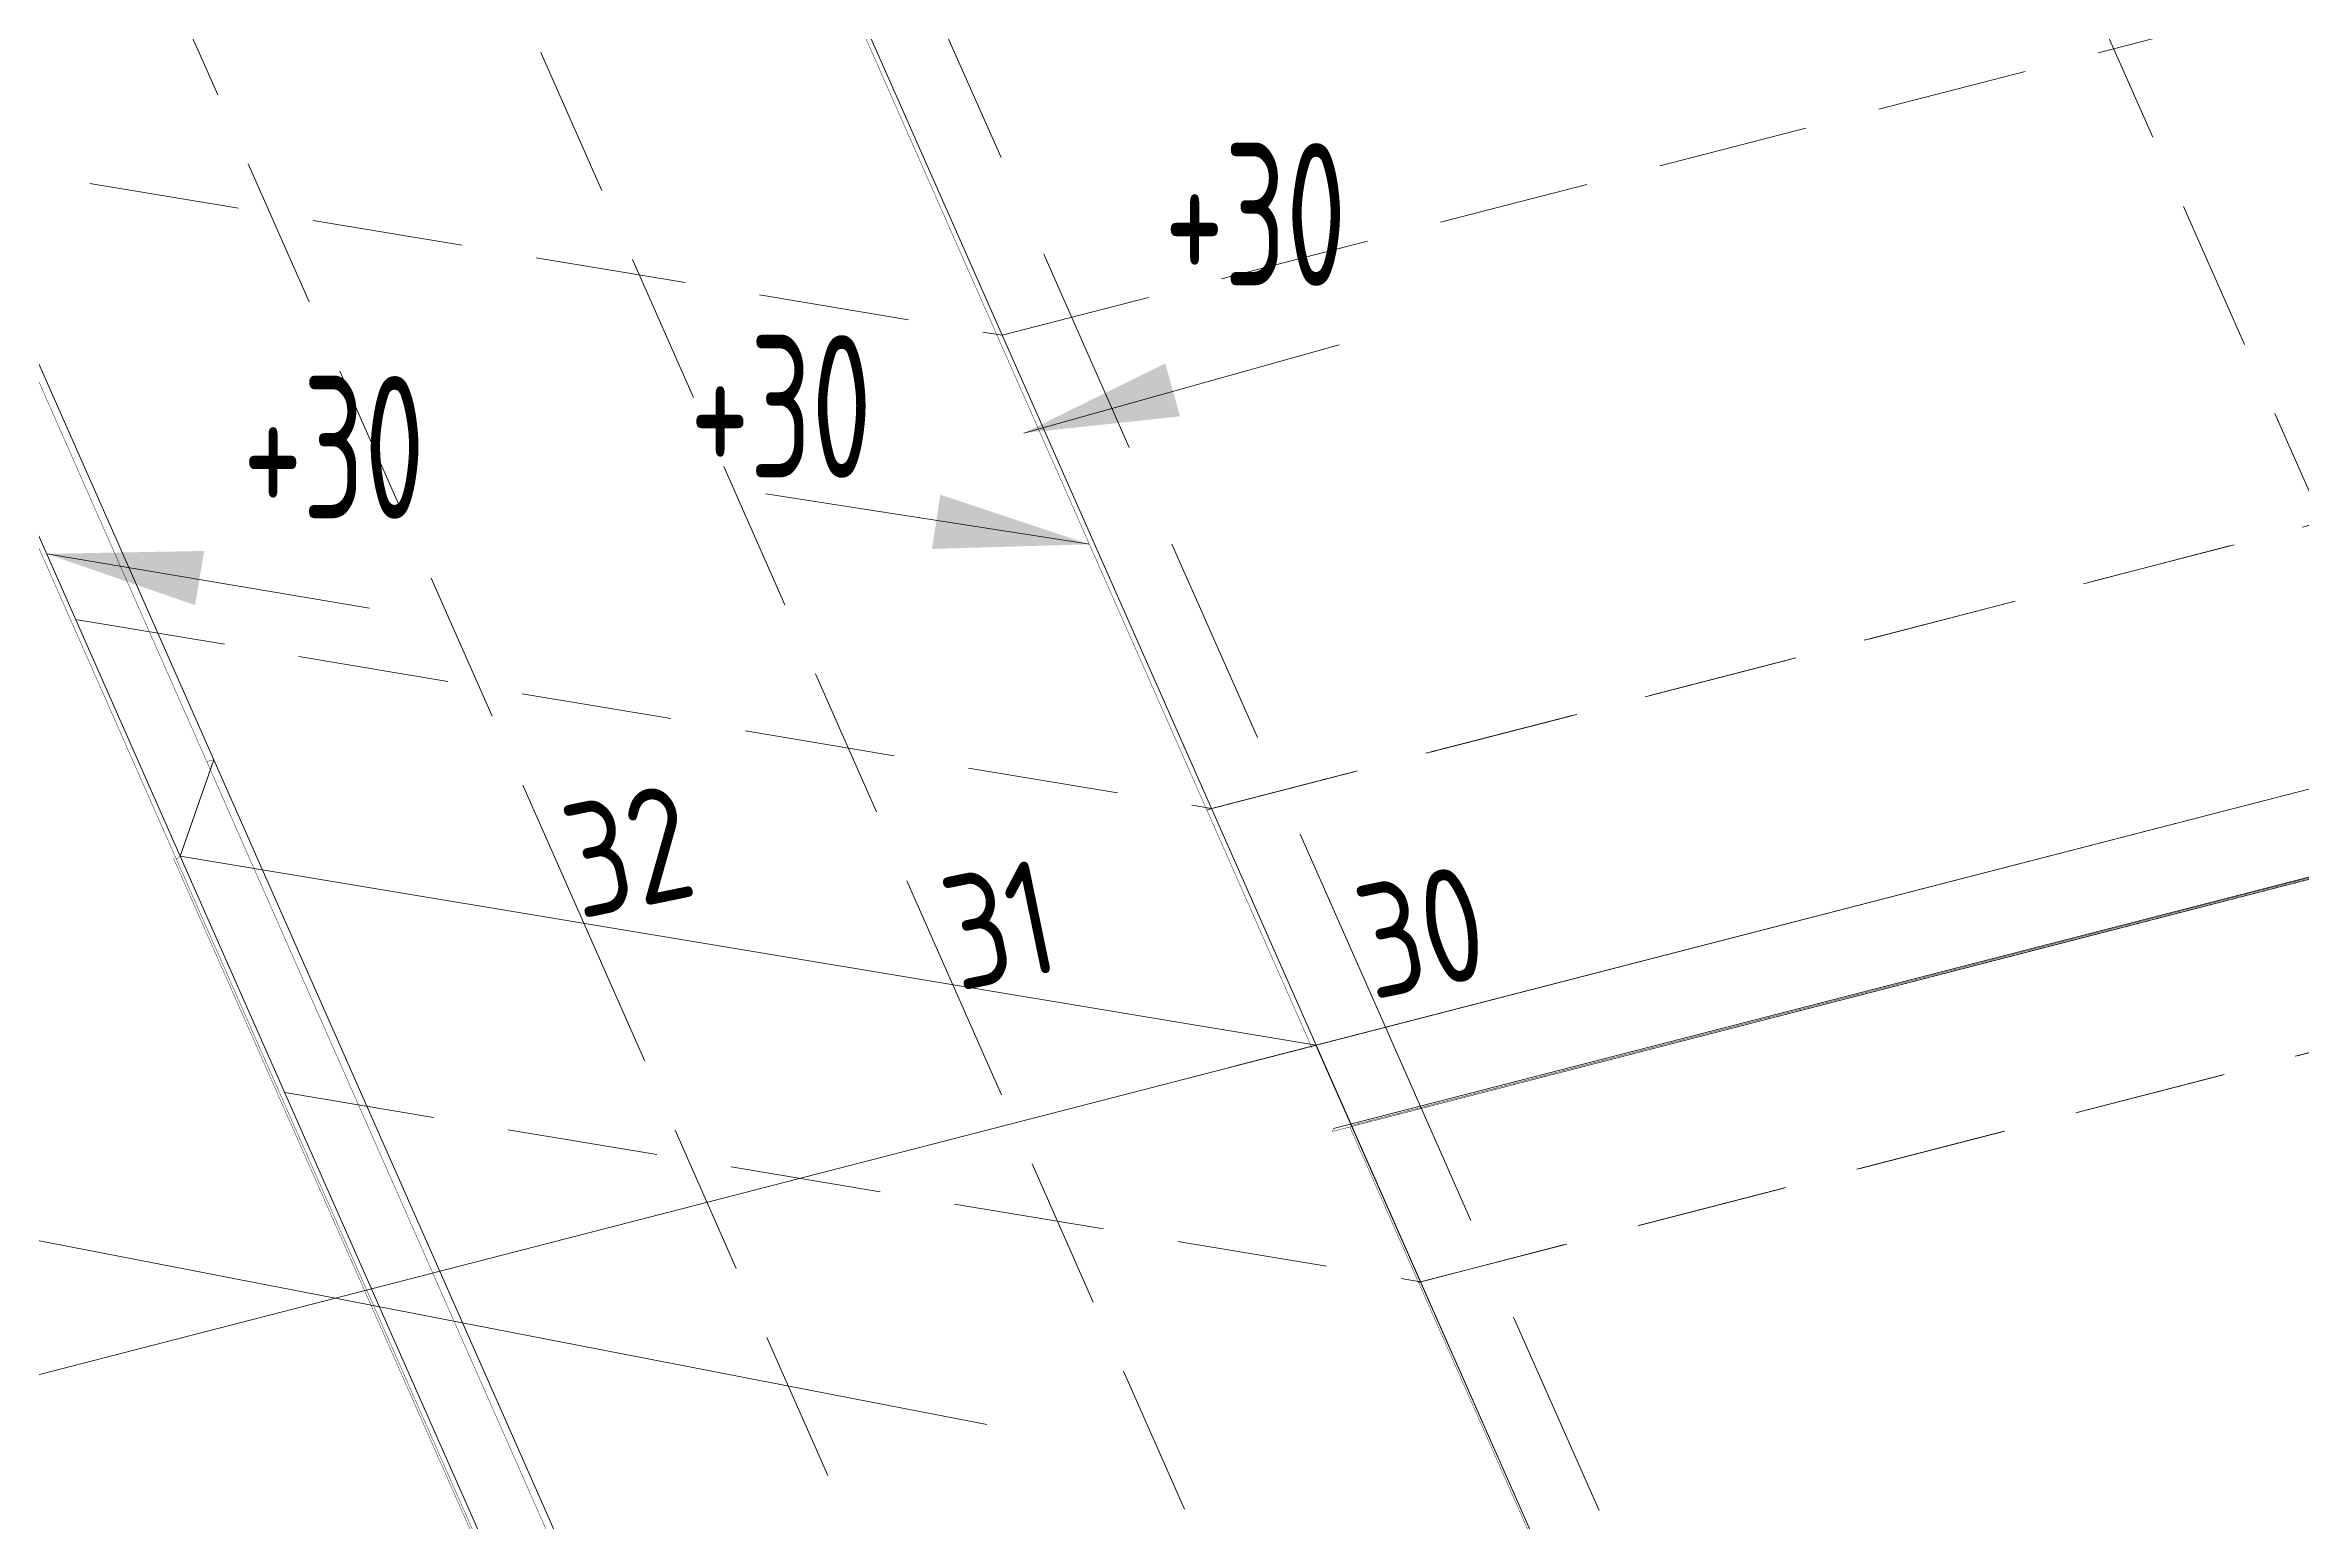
# Model space of a CAD drawing. Header units: millimetres. Extents: x 149544 to 197467, y -3118 to 25363.
# Drawn here: x 189749 to 190700, y 7068 to 7690 of the extents above; entities that cross this region are included whole.
import ezdxf

# ---------------------------------------------------------------- set-up
doc = ezdxf.new("R2010")
doc.units = ezdxf.units.MM
doc.header["$MEASUREMENT"] = 0
for name, pattern in [('K5LT32768', [0]), ('K5LT32774', [0]), ('K5LT32778', [0]), ('K5LT32788', [0]), ('K5LT32803', [95.25, 63.5, -31.75]), ('K5LT32804', [133.350002, 88.900002, -44.450001]), ('K5LT32807', [0])]:
    doc.linetypes.add(name, pattern=pattern)
doc.styles.add('KTEXTSTYLE', font='GOST_AU.SHX', dxfattribs={"width": 0.96, "height": 5})

msp = doc.modelspace()

# ---------------------------------------------------------------- hatches: boundary and pattern name
for points in [[(190220.76, 7555.93), (190226.99, 7533.67), (190161.26, 7526.66)], [(190122.57, 7477.89), (190126.13, 7500.73), (190188.84, 7479.87)], [(189816.3, 7477.05), (189812.47, 7454.25), (189750.01, 7475.85)]]:
    msp.add_hatch(color=0).paths.add_polyline_path(points)

# ---------------------------------------------------------------- linework, layer by layer
at = {"color": 0, "linetype": 'K5LT32774', "lineweight": 18}
for p, q in [((189452.93, 8220.15), (189820.29, 7389.23)), ((189436.58, 8184.8), (189806.21, 7348.72)), ((190284.22, 7269.14), (189905.74, 8125.21)), ((190291.58, 7234.07), (191859.87, 7638.4)), ((190186.18, 6561.6), (189820.29, 7389.23)), ((190174.32, 6515.93), (189806.21, 7348.72)), ((190284.21, 7269.14), (190662.69, 6413.06)), ((190284.22, 7269.14), (190650.95, 6439.61))]:
    msp.add_line(p, q, dxfattribs=at)
at = {"color": 0, "linetype": 'K5LT32803', "lineweight": 18}
for p, q in [((190751.94, 7389.72), (190385.2, 8219.25)), ((189976.03, 7320.45), (189609.95, 8148.48)), ((189765.43, 8122.34), (190131.38, 7294.59)), ((190152.19, 7567.77), (191716.07, 7970.96)), ((190240.21, 7368.68), (191999.55, 7822.26)), ((189674.18, 7647.35), (190152.19, 7567.77)), ((190238.23, 7368.17), (191290.59, 7639.49)), ((190328.22, 7169.59), (192087.93, 7623.27)), ((189762.2, 7448.27), (190240.21, 7368.68)), ((190327.36, 7169.37), (191378.98, 7440.49)), ((189976.03, 7320.45), (190342.79, 6490.86)), ((190498.51, 6464.16), (190131.38, 7294.59)), ((189850.22, 7249.18), (190328.22, 7169.59))]:
    msp.add_line(p, q, dxfattribs=at)
at = {"color": 0, "linetype": 'K5LT32804', "lineweight": 18}
for q in [(189946.71, 8106.2), (190680.19, 6447.15)]:
    msp.add_line((190313.45, 7276.67), q, dxfattribs=at)
at = {"color": 0, "linetype": 'K5LT32778', "lineweight": 18}
for p, q in [((192043.74, 7722.77), (190247.67, 7259.71)), ((191334.79, 7539.99), (189538.72, 7076.94)), ((189806.21, 7348.72), (189820.29, 7389.23)), ((189806.21, 7348.72), (190284.22, 7269.14))]:
    msp.add_line(p, q, dxfattribs=at)
at = {"color": 0, "linetype": 'K5LT32807', "lineweight": 18}
for p, q in [((190161.26, 7526.66), (190293.93, 7563.77)), ((190188.84, 7479.87), (190052.73, 7501.08)), ((189750.01, 7475.85), (189885.86, 7453.04))]:
    msp.add_line(p, q, dxfattribs=at)
at = {"color": 0, "linetype": 'K5LT32768', "lineweight": 18}
msp.add_line((190145.65, 7109.59), (189459.74, 7242.47), dxfattribs=at)
at = {"color": 0, "linetype": 'K5LT32788', "const_width": 0.18}
for points in [[(189452.93, 8220.15), (189820.29, 7389.23), (189817.36, 7388.47), (189450.02, 8219.39)], [(189436.58, 8184.8), (189806.21, 7348.72), (189804.58, 7347.41), (189435.61, 8182)], [(189806.21, 7348.72), (189436.58, 8184.8)], [(190284.22, 7269.14), (189905.74, 8125.21), (189904.11, 8123.9), (190282.59, 7267.83)], [(191859.87, 7638.4), (190291.58, 7234.07), (190291.15, 7232.86), (192058.47, 7689.6)], [(191860.3, 7637.41), (190291.15, 7232.86)], [(190291.58, 7234.07), (191859.87, 7638.4)], [(190299.14, 7235.37), (191349.52, 7506.83)], [(191150.91, 7455.62), (190298.88, 7235.96)], [(190184.75, 6557.48), (189817.36, 7388.47), (189820.29, 7389.23), (190186.18, 6561.6)], [(189803.29, 7347.97), (190169.19, 6520.34), (190172.11, 6521.1), (189806.21, 7348.72)], [(190172.33, 6515.31), (189804.58, 7347.41), (189806.21, 7348.72), (190174.32, 6515.93)], [(190298.88, 7235.96), (190662.69, 6413.06), (190662.27, 6411.84), (190298.46, 7234.74)]]:
    msp.add_lwpolyline(points, dxfattribs=at)

# ---------------------------------------------------------------- texts
at = {"color": 0, "char_height": 2.5, "attachment_point": 1, "style": 'KTEXTSTYLE'}
for insert in [(190220.42, 7648.62), (190020.74, 7567.84), (189832.56, 7550.63)]:
    msp.add_mtext('\\H3.5;\\W0.965;\\Q15;\\Q0;\\W0.765;\\H60.00;{\\c16711935;+30}', dxfattribs=dict(at, insert=insert))
at = {"color": 0, "char_height": 2.5, "attachment_point": 1, "rotation": 11.70084, "style": 'KTEXTSTYLE'}
for s, insert in [('{\\H19.2x;\\W0.965;\\C6;32}', (189964.55, 7369.01)), ('{\\H19.2x;\\W0.965;\\C6;31}', (190124.13, 7338.68)), ('{\\H19.2x;\\W0.965;\\C6;30}', (190298.26, 7335.02))]:
    msp.add_mtext(s, dxfattribs=dict(at, insert=insert))

doc.saveas('drawing.dxf')
